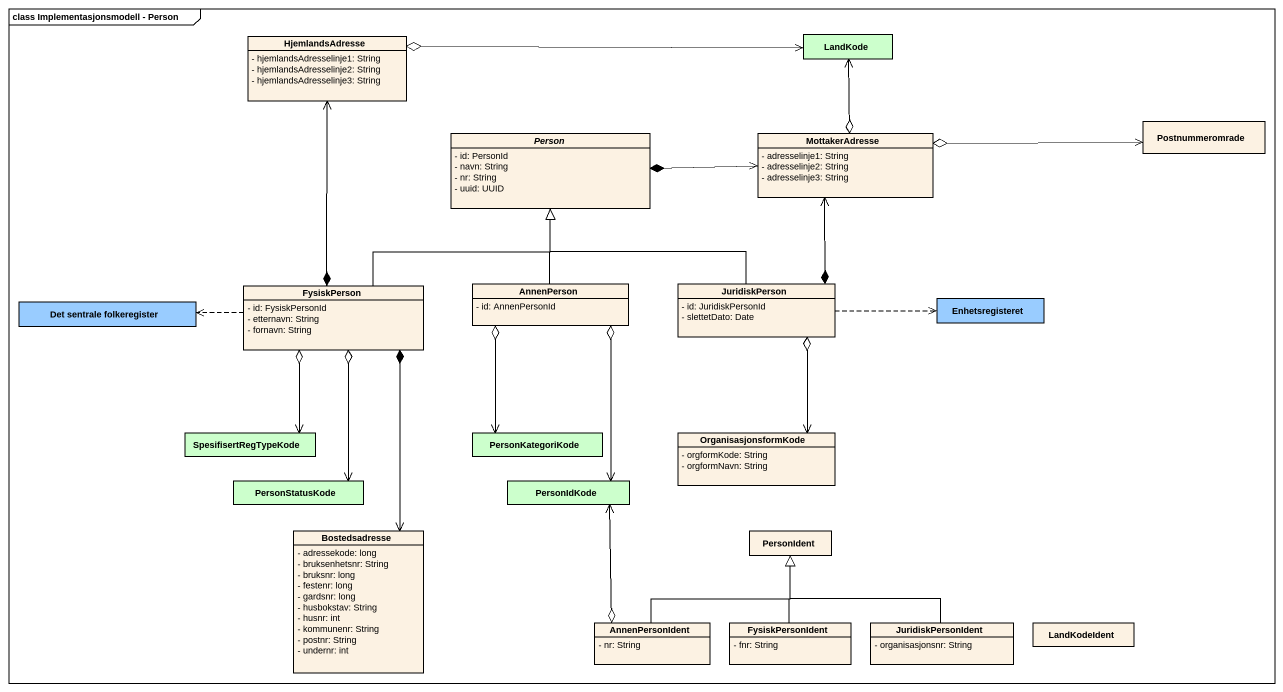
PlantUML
@startuml
mainframe class Implementasjonsmodell - Person
hide circle
hide empty members
skinparam classAttributeIconSize 0
class HjemlandsAdresse {
  - hjemlandsAdresselinje1: String
  - hjemlandsAdresselinje2: String
  - hjemlandsAdresselinje3: String
}
class LandKode #CCFFCC
abstract class "Person" as Person_ {
  - id: PersonId
  - navn: String
  - nr: String
  - uuid: UUID
}
class MottakerAdresse {
  - adresselinje1: String
  - adresselinje2: String
  - adresselinje3: String
}
class Postnummeromrade
class "Det sentrale folkeregister" as Det_sentrale_folkeregister #99CCFF
class FysiskPerson {
  - id: FysiskPersonId
  - etternavn: String
  - fornavn: String
}
class AnnenPerson {
  - id: AnnenPersonId
}
class JuridiskPerson {
  - id: JuridiskPersonId
  - slettetDato: Date
}
class Enhetsregisteret #99CCFF
class SpesifisertRegTypeKode #CCFFCC
class PersonKategoriKode #CCFFCC
class OrganisasjonsformKode {
  - orgformKode: String
  - orgformNavn: String
}
class PersonStatusKode #CCFFCC
class PersonIdKode #CCFFCC
class Bostedsadresse {
  - adressekode: long
  - bruksenhetsnr: String
  - bruksnr: long
  - festenr: long
  - gardsnr: long
  - husbokstav: String
  - husnr: int
  - kommunenr: String
  - postnr: String
  - undernr: int
}
class PersonIdent
class AnnenPersonIdent {
  - nr: String
}
class FysiskPersonIdent {
  - fnr: String
}
class JuridiskPersonIdent {
  - organisasjonsnr: String
}
class LandKodeIdent
HjemlandsAdresse o-right-> LandKode
Person_ *-right-> MottakerAdresse
MottakerAdresse o-up-> LandKode
MottakerAdresse o-right-> Postnummeromrade
FysiskPerson *-up-> HjemlandsAdresse
FysiskPerson -up-|> Person_
FysiskPerson .left.> Det_sentrale_folkeregister
FysiskPerson o--> SpesifisertRegTypeKode
FysiskPerson o--> PersonStatusKode
FysiskPerson *--> Bostedsadresse
AnnenPerson -up-|> Person_
AnnenPerson o--> PersonKategoriKode
AnnenPerson o--> PersonIdKode
JuridiskPerson -up-|> Person_
JuridiskPerson *-up-> MottakerAdresse
JuridiskPerson .right.> Enhetsregisteret
JuridiskPerson o--> OrganisasjonsformKode
AnnenPersonIdent o-up-> PersonIdKode
AnnenPersonIdent -up-|> PersonIdent
FysiskPersonIdent -up-|> PersonIdent
JuridiskPersonIdent -up-|> PersonIdent
@enduml
